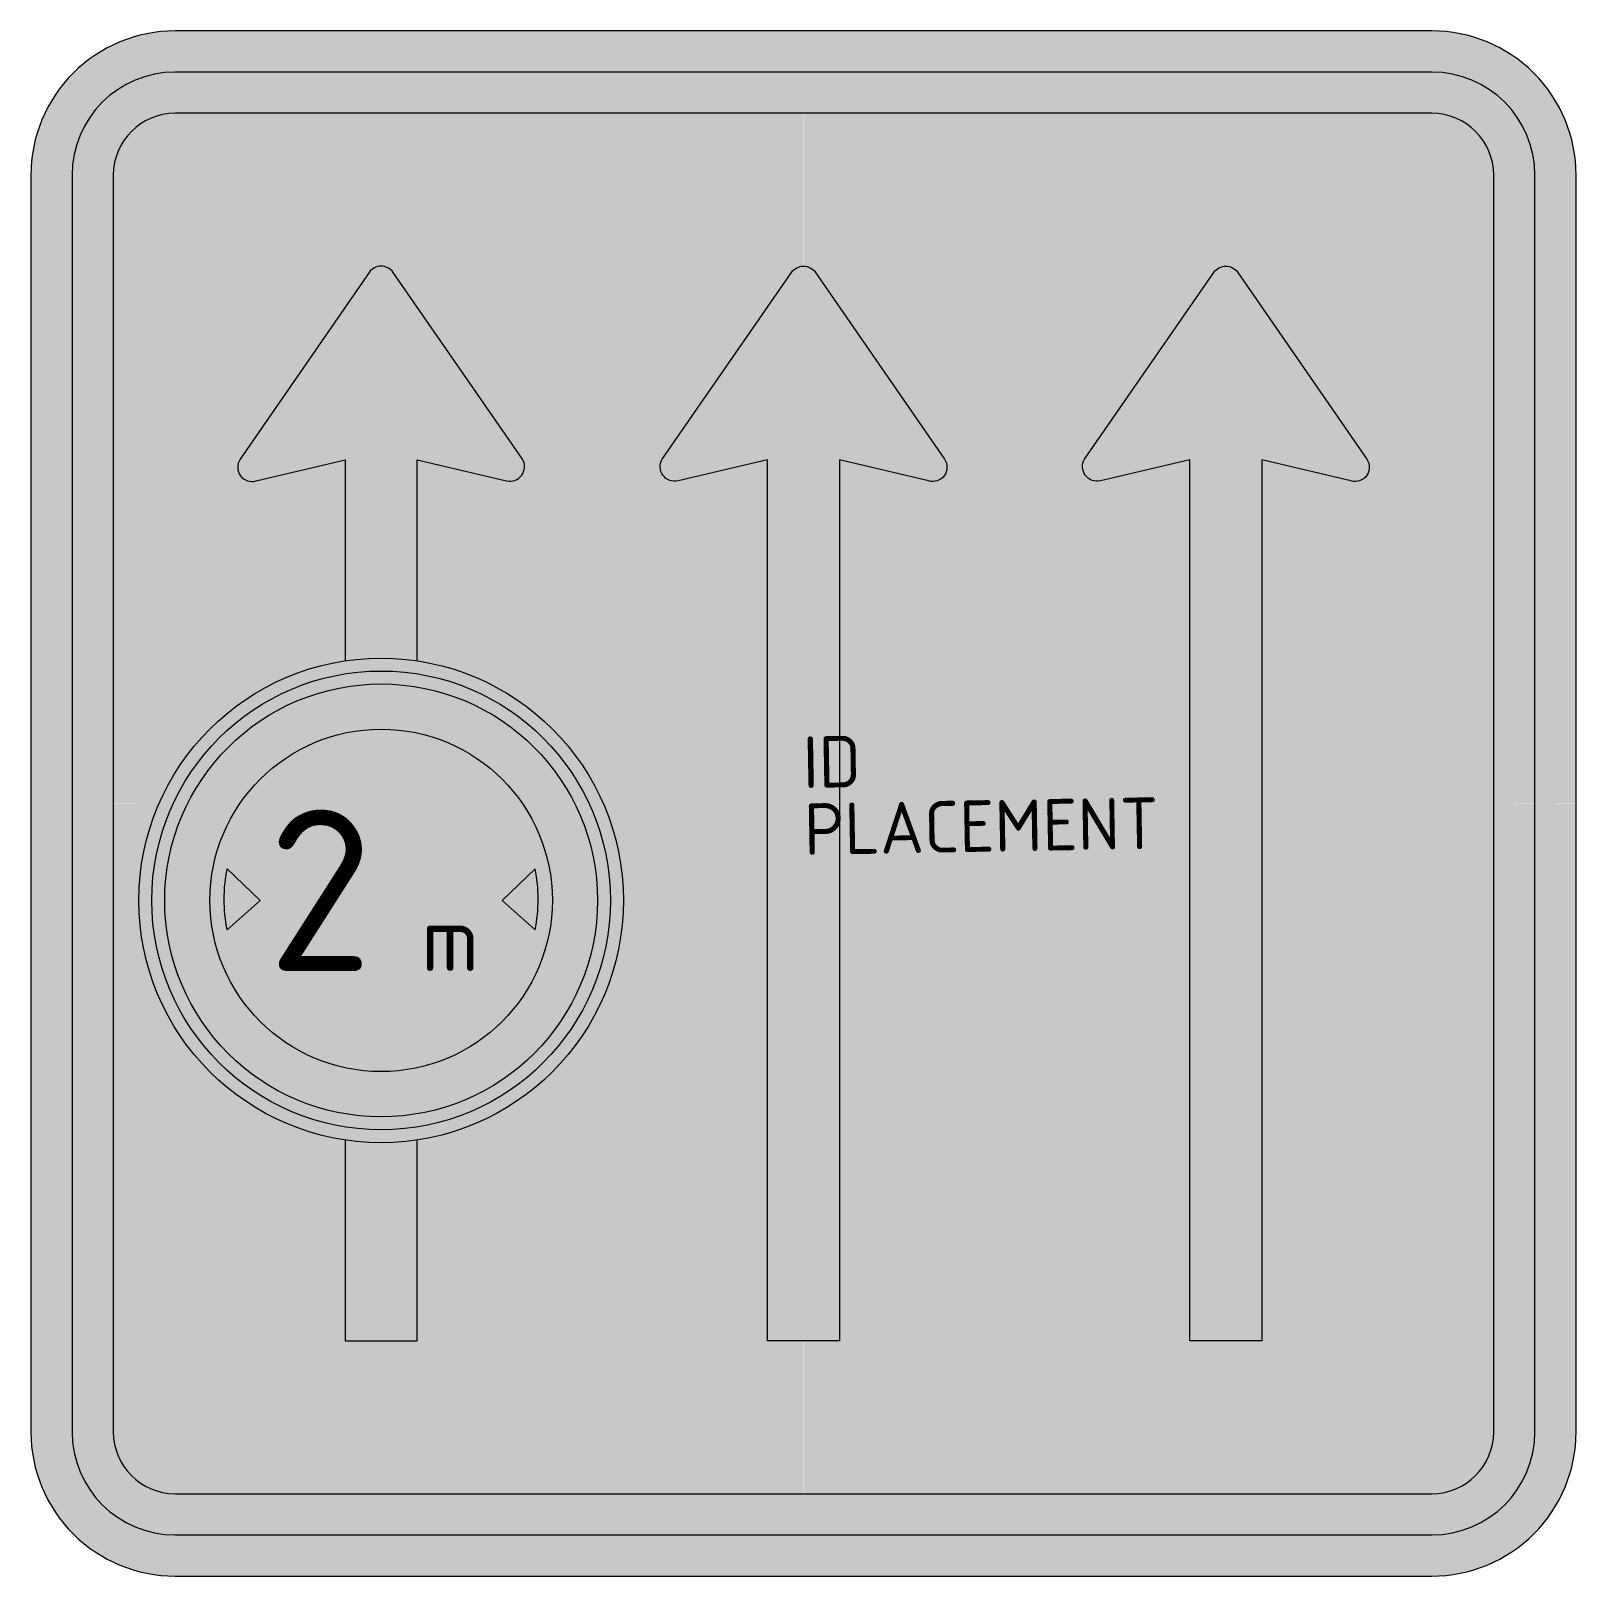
# Model space of a CAD drawing. Extents: x -3.75 to 3.75, y -3.75 to 3.75.
import ezdxf
from ezdxf.enums import TextEntityAlignment as Align

# ---------------------------------------------------------------- set-up
doc = ezdxf.new("R2010")
doc.units = 0
doc.styles.add('NLCS-ISO', font='NLCS-ISO.ttf', dxfattribs={"height": 0.25})
doc.styles.add('NLCS-RVV-M200-T25', font='NLCS-RVV.ttf')

msp = doc.modelspace()

# ---------------------------------------------------------------- hatches: boundary and pattern name
at = {"true_color": 0x005b8c}
h = msp.add_hatch(color=146, dxfattribs=at)
h.dxf.hatch_style = 1
h.paths.add_polyline_path([(3.050000000000002, 3.750000000000001), (-3.050000000000001, 3.75, 0.4142135623730949), (-3.750000000000001, 3.05), (-3.75, -4.440892098500626e-16), (-3.55, -4.440892098500626e-16), (-3.550000000000001, 3.05, -0.4142135623730951), (-3.050000000000001, 3.55), (3.05, 3.550000000000001, -0.414213562373095), (3.55, 3.050000000000001), (3.550000000000001, -4.440892098500626e-16), (3.749999999999999, 4.440892098500626e-16), (3.750000000000001, 3.050000000000001, 0.4142135623730949)])
at = {"true_color": 0xf1f0ea}
h = msp.add_hatch(color=7, dxfattribs=at)
h.dxf.hatch_style = 1
h.paths.add_polyline_path([(3.05, 3.550000000000001), (-3.050000000000001, 3.55, 0.4142135623730951), (-3.550000000000001, 3.05), (-3.550000000000001, 0), (-3.35, 0), (-3.350000000000001, 3.05, -0.4142135623730948), (-3.050000000000001, 3.35), (3.05, 3.350000000000001, -0.4142135623730949), (3.35, 3.050000000000001), (3.350000000000001, 0), (3.55, 4.440892098500626e-16), (3.55, 3.050000000000001, 0.414213562373095)])
at = {"true_color": 0x005b8c}
h = msp.add_hatch(color=146, dxfattribs=at)
h.dxf.hatch_style = 1
h.paths.add_polyline_path([(2.220446049250313e-16, 3.35), (-3.050000000000001, 3.35, 0.4142135623730951), (-3.350000000000001, 3.05), (-3.35, 4.440892098500626e-16), (-3.127886588393682, 4.440892098500626e-16, -0.2582121012694699), (-2.224167780374342, 0.6927830936557415), (-2.224167780374342, 1.667856651395312), (-2.657230506622729, 1.565868652322766, -0.7106529340059486), (-2.734120544986988, 1.670997886874446), (-2.108144234067252, 2.577791847549526, -0.524811131010417), (-1.991939816791913, 2.577927477475179), (-1.369693024333282, 1.678782634722532, -0.7115018078589893), (-1.441189298700267, 1.565868652322766), (-1.875829027313178, 1.667856651395312), (-1.875829027313178, 0.6927830936557413, -0.2582121012694698), (-0.9721102192938391, 4.440892098500626e-16), (-0.1741677803743427, 0), (-0.1741677803743427, 1.667856651395312), (-0.6088075089872537, 1.565868652322766, -0.6622191255648594), (-0.6856911627265557, 1.670997886874446), (-0.0580569908956079, 2.577927477475179, -0.2461621558033525), (4.440892098500626e-16, 2.608352396413202)])
h = msp.add_hatch(color=146, dxfattribs=at)
h.dxf.hatch_style = 1
h.paths.add_polyline_path([(1.596156240069035e-06, 3.35), (2.050001596156239, 3.35), (2.050001596156239, 2.608352396359074, 0.2461681502693699), (1.991943009104392, 2.577927477475179), (1.369696216645761, 1.678782634722531, 0.7115018078589859), (1.441192491012746, 1.565868652322766), (1.875832219625657, 1.667856651395312), (1.875832219625657, -4.440892098500626e-16), (0.1741709726868219, -4.440892098500626e-16), (0.1741709726868219, 1.667856651395312), (0.6088107012997326, 1.565868652322766, 0.6622191255648541), (0.6856943550390358, 1.670997886874445), (0.05806018320808715, 2.577927477475179, 0.2461681502693704), (1.596156239624946e-06, 2.608352396359074)])
h = msp.add_hatch(color=146, dxfattribs=at)
h.dxf.hatch_style = 1
h.paths.add_polyline_path([(2.049998403843761, 3.35), (3.050000000000002, 3.35, -0.4142135623730951), (3.350000000000001, 3.05), (3.350000000000001, -4.440892098500626e-16), (2.224167780374343, -4.440892098500626e-16), (2.224167780374343, 1.667856651395312), (2.65723050662273, 1.565868652322766, 0.7106529340059451), (2.734120544986989, 1.670997886874446), (2.10814423406728, 2.577791847549487, 0.2467632021003539), (2.049998403843761, 2.608352396359074)])
at = {"true_color": 0xf1f0ea}
h = msp.add_hatch(color=7, dxfattribs=at)
h.dxf.hatch_style = 1
h.paths.add_polyline_path([(-1.991939816791913, 2.577927477475179, 0.5248111310106294), (-2.108144234067279, 2.577791847549487), (-2.734120544986988, 1.670997886874446, 0.7106529340059431), (-2.657230506622729, 1.565868652322766), (-2.224167780374342, 1.667856651395312), (-2.224167780374342, 0.6927830936557415, -0.07446219355338263), (-1.875829027313178, 0.6927830936557413), (-1.875829027313178, 1.667856651395312), (-1.441189298700267, 1.565868652322766, 0.711501807858993), (-1.369693024333283, 1.678782634722533)])
h = msp.add_hatch(color=7, dxfattribs=at)
h.dxf.hatch_style = 1
edge = h.paths.add_edge_path()
edge.add_arc((-1.596156239175653e-06, 2.537750654516489), 0.070601741914756, 394.5511484293532, 505.3151041801376, ccw=False)
edge.add_line((0.05814742637974746, 2.577791847549503), (0.6841237372994672, 1.670997886874446))
edge.add_arc((0.6273729925574454, 1.631821818907351), 0.06895949050084868, 253.019556378815, 394.6180221246045, ccw=False)
edge.add_line((0.6072336989352092, 1.565868652322766), (0.1741709726868219, 1.667856651395312))
edge.add_line((0.1741709726868219, 1.667856651395312), (0.1741709726868219, -2.608352396431245))
edge.add_line((0.1741709726868219, -2.608352396431244), (-0.1741677803743426, -2.608352396431245))
edge.add_line((-0.1741677803743427, -2.608352396431245), (-0.1741677803743427, 1.667856651395311))
edge.add_line((-0.1741677803743427, 1.667856651395312), (-0.6088075089872538, 1.565868652322766))
edge.add_arc((-0.6249657477557857, 1.634729818117596), 0.07073152645549122, 149.1523683676151, 283.2055190421028, ccw=False)
edge.add_line((-0.6856911627265552, 1.670997886874446), (-0.0580569908956079, 2.577927477475179))
h = msp.add_hatch(color=7, dxfattribs=at)
h.dxf.hatch_style = 1
edge = h.paths.add_edge_path()
edge.add_arc((2.049998403843761, 2.537750654516489), 0.070601741914756, 394.5511484293532, 505.3151041801376, ccw=False)
edge.add_line((2.108147426379747, 2.577791847549503), (2.734123737299467, 1.670997886874446))
edge.add_arc((2.677372992557445, 1.631821818907351), 0.06895949050084868, 253.019556378815, 394.6180221246045, ccw=False)
edge.add_line((2.657233698935209, 1.565868652322766), (2.224170972686822, 1.667856651395312))
edge.add_line((2.224170972686822, 1.667856651395312), (2.224170972686822, -2.608352396431245))
edge.add_line((2.224170972686822, -2.608352396431244), (1.875832219625657, -2.608352396431245))
edge.add_line((1.875832219625657, -2.608352396431245), (1.875832219625657, 1.667856651395311))
edge.add_line((1.875832219625657, 1.667856651395312), (1.441192491012746, 1.565868652322766))
edge.add_arc((1.425034252244214, 1.634729818117596), 0.07073152645549122, 149.1523683676151, 283.2055190421028, ccw=False)
edge.add_line((1.364308837273445, 1.670997886874446), (1.991943009104392, 2.577927477475179))
at = {"true_color": 0xbb1e10}
h = msp.add_hatch(color=22, dxfattribs=at)
h.dxf.hatch_style = 1
h.paths.add_polyline_path([(-3.225998403843761, -0.4702478725179664), (-3.163278403843761, -0.4702478725179664, -1), (-0.9367184038437603, -0.4702478725179664), (-0.87399840384376, -0.4702478725179664, 1)])
at = {"true_color": 0xf1f0ea}
h = msp.add_hatch(color=7, dxfattribs=at)
h.dxf.hatch_style = 1
h.paths.add_polyline_path([(-3.163278403843761, -0.4702478725179664), (-3.100558403843761, -0.4702478725179664, -1), (-0.9994384038437605, -0.4702478725179664), (-0.9367184038437603, -0.4702478725179664, 1)])
at = {"true_color": 0xbb1e10}
h = msp.add_hatch(color=22, dxfattribs=at)
h.dxf.hatch_style = 1
h.paths.add_polyline_path([(-3.100558403843761, -0.4702478725179664), (-2.881038403843761, -0.4702478725179664, -1), (-1.218958403843762, -0.4702478725179664), (-0.9994384038437605, -0.4702478725179664, 1)])
at = {"true_color": 0xf1f0ea}
h = msp.add_hatch(color=7, dxfattribs=at)
h.dxf.hatch_style = 1
h.paths.add_polyline_path([(-2.881038403843761, -0.4702478725179664), (-2.811835195723801, -0.4702478725179664, -0.05113369543673478), (-2.797113043514307, -0.3175409788275984), (-2.63704330886186, -0.4702478725179664), (-1.463034433030208, -0.4702478725179664), (-1.302903859529441, -0.3174426957522957, -0.05116710012505151), (-1.288162220151059, -0.4702478725179664), (-1.218958403843762, -0.4702478725179664, 1)])
at = {"true_color": 0x005b8c}
h = msp.add_hatch(color=146, dxfattribs=at)
h.dxf.hatch_style = 1
h.paths.add_polyline_path([(-3.55, -4.440892098500626e-16), (-3.75, 0), (-3.75, -3.050000000000001, 0.414213562373095), (-3.05, -3.75), (3.050000000000001, -3.750000000000001, 0.4142135623730953), (3.750000000000001, -3.050000000000001), (3.75, 0), (3.550000000000001, 4.440892098500626e-16), (3.550000000000001, -3.05, -0.4142135623730951), (3.050000000000001, -3.55), (-3.05, -3.55, -0.4142135623730949), (-3.55, -3.050000000000001)])
at = {"true_color": 0xf1f0ea}
h = msp.add_hatch(color=7, dxfattribs=at)
h.dxf.hatch_style = 1
h.paths.add_polyline_path([(-3.35, 0), (-3.550000000000001, -4.440892098500626e-16), (-3.55, -3.050000000000001, 0.4142135623730949), (-3.05, -3.55), (3.050000000000001, -3.55, 0.4142135623730951), (3.550000000000001, -3.05), (3.550000000000001, 0), (3.350000000000001, -4.440892098500626e-16), (3.350000000000001, -3.049999999999999, -0.4142135623730955), (3.050000000000001, -3.35), (-3.05, -3.35, -0.4142135623730949), (-3.35, -3.05)])
at = {"true_color": 0x005b8c}
h = msp.add_hatch(color=146, dxfattribs=at)
h.dxf.hatch_style = 1
h.paths.add_polyline_path([(-0.1741677803743427, 4.440892098500626e-16), (-0.9721102192938391, 4.440892098500626e-16, -0.103208056421189), (-0.8739984038437607, -0.4702478725179664, -0.3713155572989104), (-1.875829027313178, -1.633278838691674), (-1.875829027313178, -2.608352396431245), (-2.224167780374342, -2.608352396431243), (-2.224167780374342, -1.633278838691674, -0.3713155572989105), (-3.225998403843761, -0.4702478725179664, -0.103208056421189), (-3.127886588393682, 4.440892098500626e-16), (-3.350000000000001, 0), (-3.35, -3.05, 0.4142135623730951), (-3.05, -3.35), (4.440892098500626e-16, -3.35), (4.440892098500626e-16, -2.608352396431245), (-0.1741677803743427, -2.608352396431245)])
h = msp.add_hatch(color=146, dxfattribs=at)
h.dxf.hatch_style = 1
h.paths.add_polyline_path([(1.875832219625657, 4.440892098500626e-16), (0.1741709726868219, 4.440892098500626e-16), (0.1741709726868221, -2.608352396431243), (6.661338147750939e-16, -2.608352396431244), (4.440892098500626e-16, -3.350000000000001), (3.050000000000001, -3.349999999999999, 0.4142135623730948), (3.350000000000001, -3.049999999999999), (3.350000000000001, 4.440892098500626e-16), (2.224170972686822, 4.440892098500626e-16), (2.224170972686822, -2.608352396431244), (1.875832219625657, -2.608352396431244)])
at = {"true_color": 0x2a292a}
h = msp.add_hatch(color=250, dxfattribs=at)
h.dxf.hatch_style = 1
edge = h.paths.add_edge_path()
edge.add_line((-2.637002836430189, -0.4702864833105311), (-2.797113043514307, -0.6138289176390603))
edge.add_arc((-2.059820244246144, -0.4656849482333295), 0.7520287943449837, 168.6388614255539, 191.3611385744461, ccw=False)
edge.add_line((-2.797113043514307, -0.3175409788275986), (-2.637002836430189, -0.4702864833105311))
h = msp.add_hatch(color=250, dxfattribs=at)
h.dxf.hatch_style = 1
edge = h.paths.add_edge_path()
edge.add_line((-1.462993971257332, -0.4702092617254017), (-1.30286488226978, -0.6137306319999902))
edge.add_arc((-2.040177163788011, -0.465683656190439), 0.7520287943449846, 348.6463987977837, 371.3686759466758)
edge.add_line((-1.302903859529441, -0.3174426957522957), (-1.462993971257333, -0.4702092617254018))
at = {"true_color": 0xbb1e10}
h = msp.add_hatch(color=22, dxfattribs=at)
h.dxf.hatch_style = 1
h.paths.add_polyline_path([(-0.87399840384376, -0.4702478725179664), (-0.9367184038437603, -0.4702478725179664, -1), (-3.163278403843761, -0.4702478725179664), (-3.225998403843761, -0.4702478725179664, 1)])
at = {"true_color": 0xf1f0ea}
h = msp.add_hatch(color=7, dxfattribs=at)
h.dxf.hatch_style = 1
h.paths.add_polyline_path([(-0.9367184038437603, -0.4702478725179664), (-0.9994384038437605, -0.4702478725179664, -1), (-3.100558403843761, -0.4702478725179664), (-3.163278403843761, -0.4702478725179664, 1)])
at = {"true_color": 0xbb1e10}
h = msp.add_hatch(color=22, dxfattribs=at)
h.dxf.hatch_style = 1
h.paths.add_polyline_path([(-0.9994384038437605, -0.4702478725179664), (-1.218958403843762, -0.4702478725179664, -1), (-2.881038403843761, -0.4702478725179664), (-3.100558403843761, -0.4702478725179664, 1)])
at = {"true_color": 0xf1f0ea}
h = msp.add_hatch(color=7, dxfattribs=at)
h.dxf.hatch_style = 1
h.paths.add_polyline_path([(-1.218958403843762, -0.4702478725179664), (-1.288162220151059, -0.4702478725179664, -0.04805906943848502), (-1.302864882269779, -0.6137306319999903), (-1.46295089257834, -0.4702478725179664), (-2.636959769151708, -0.4702478725179664), (-2.797113043514307, -0.6138289176390603, -0.04809246396216529), (-2.811835195723801, -0.4702478725179664), (-2.881038403843761, -0.4702478725179664, 1)])
h = msp.add_hatch(color=7, dxfattribs=at)
h.dxf.hatch_style = 1
h.paths.add_polyline_path([(-1.875829027313178, -1.633278838691674, -0.07446219355338263), (-2.224167780374342, -1.633278838691674), (-2.224167780374342, -2.608352396431245), (-1.875829027313178, -2.608352396431245)])

# ---------------------------------------------------------------- linework, layer by layer
at = {"color": 145, "lineweight": 0, "true_color": 0x377daf}
msp.add_lwpolyline([(-3.05, -3.75), (3.050000000000001, -3.75, 0.4142135623730953), (3.750000000000001, -3.05), (3.75, 3.050000000000001, 0.4142135623730953), (3.05, 3.750000000000001), (-3.050000000000001, 3.75, 0.4142135623730953), (-3.750000000000001, 3.05), (-3.75, -3.050000000000001, 0.4142135623730952)], format="xyb", close=True, dxfattribs=at)
at = {"color": 7, "lineweight": 0, "true_color": 0xf1f0ea}
for points in [[(-3.05, -3.55), (3.050000000000001, -3.55, 0.414213562373095), (3.550000000000001, -3.05), (3.55, 3.050000000000001, 0.414213562373095), (3.05, 3.550000000000001), (-3.050000000000001, 3.55, 0.414213562373095), (-3.550000000000001, 3.05), (-3.55, -3.050000000000001, 0.414213562373095)], [(-3.05, -3.35), (3.050000000000001, -3.35, 0.4142135623730948), (3.350000000000001, -3.05), (3.35, 3.050000000000001, 0.4142135623730948), (3.05, 3.350000000000001), (-3.050000000000001, 3.35, 0.4142135623730948), (-3.350000000000001, 3.05), (-3.35, -3.050000000000001, 0.4142135623730943)], [(-0.1741677803743427, -2.608352396431245), (-0.1741677803743427, 1.667856651395312), (-0.6088075089872538, 1.565868652322766, -0.6622191255648601), (-0.6856911627265556, 1.670997886874446), (-0.05805699089560789, 2.577927477475179, -0.5240670413603185), (0.05805379858312865, 2.577927477475179), (0.6841237372994673, 1.670997886874446, -0.7106529340059415), (0.6072336989352092, 1.565868652322766), (0.1741709726868219, 1.667856651395312), (0.1741709726868219, -2.608352396431244)], [(1.875832219625657, -2.608352396431245), (1.875832219625657, 1.667856651395312), (1.441192491012746, 1.565868652322766, -0.6622191255648601), (1.364308837273444, 1.670997886874446), (1.991943009104392, 2.577927477475179, -0.5240670413603185), (2.108053798583128, 2.577927477475179), (2.734123737299467, 1.670997886874446, -0.7106529340059415), (2.657233698935209, 1.565868652322766), (2.224170972686822, 1.667856651395312), (2.224170972686822, -2.608352396431244)]]:
    msp.add_lwpolyline(points, format="xyb", close=True, dxfattribs=at)
msp.add_lwpolyline([(-1.875829027313178, 0.6927830936557409), (-1.875829027313178, 1.667856651395312), (-1.441189298700267, 1.565868652322766, 0.6622191255648601), (-1.364305644960965, 1.670997886874446), (-1.991939816791913, 2.577927477475179, 0.5240670413603185), (-2.108050606270649, 2.577927477475179), (-2.734120544986988, 1.670997886874446, 0.7106529340059415), (-2.65723050662273, 1.565868652322766), (-2.224167780374342, 1.667856651395312), (-2.224167780374342, 0.6927830936557433)], format="xyb", dxfattribs=at)
at = {"color": 250, "lineweight": 0, "true_color": 0x2a292a}
for points in [[(-2.637002836430189, -0.4702864833105311), (-2.797113043514307, -0.6138289176390604, -0.09947077249200986), (-2.797113043514307, -0.3175409788275986)], [(-1.462993971257332, -0.4702092617254017), (-1.302864882269779, -0.6137306319999903, 0.09947077249200986), (-1.302903859529441, -0.3174426957522957)]]:
    msp.add_lwpolyline(points, format="xyb", close=True, dxfattribs=at)
at = {"color": 7, "lineweight": 0, "true_color": 0xf1f0ea}
msp.add_lwpolyline([(-2.224167780374342, -1.633278838691676), (-2.224167780374342, -2.608352396431244), (-1.875829027313178, -2.608352396431245), (-1.875829027313178, -1.633278838691675)], dxfattribs=at)
at = {"color": 22, "lineweight": 0, "true_color": 0xbb1e10}
msp.add_circle((-2.049998403843761, -0.4702478725179664), 1.176, dxfattribs=at)
at = {"color": 7, "lineweight": 0, "true_color": 0xf1f0ea}
for radius in [1.11328, 1.05056, 0.8310399999999998]:
    msp.add_circle((-2.049998403843761, -0.4702478725179664), radius, dxfattribs=at)

# ---------------------------------------------------------------- texts
at = {"color": 250, "true_color": 0x2a292a, "style": 'NLCS-RVV-M200-T25'}
for s, height, p in [('2', 0.784, (-2.600478435837492, -0.8135660877455436)), ('m', 0.3136, (-1.855683836001068, -0.8135660877455436))]:
    msp.add_text(s, height=height, dxfattribs=at).set_placement(p)
at = {"style": 'NLCS-ISO'}
msp.add_attdef('ID', text='', height=0.25, rotation=1, dxfattribs=at).set_placement((0, 0), align=Align.BOTTOM_LEFT)
msp.add_attdef('PLACEMENT', text='', height=0.25, rotation=1, dxfattribs=at).set_placement((0, 0), align=Align.TOP_LEFT)

doc.saveas('drawing.dxf')
